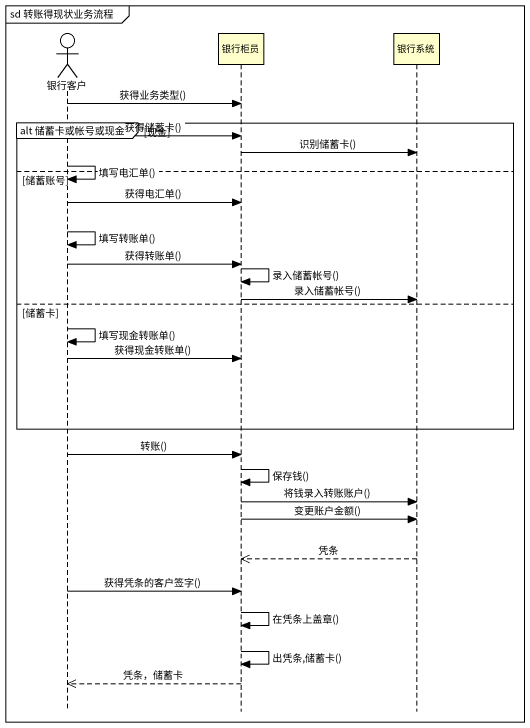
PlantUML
@startuml
mainframe sd 转账得现状业务流程
hide footbox
actor 银行客户
participant 银行柜员
participant 银行系统

银行客户 -> 银行柜员 : 获得业务类型()
group alt 储蓄卡或帐号或现金 [现金]
  银行客户 -> 银行柜员 : 获得储蓄卡()
  银行柜员 -> 银行系统 : 识别储蓄卡()
  银行客户 -> 银行客户 : 填写电汇单()
else 储蓄账号
  银行客户 -> 银行柜员 : 获得电汇单()
  银行客户 -> 银行客户 : 填写转账单()
  银行客户 -> 银行柜员 : 获得转账单()
  银行柜员 -> 银行柜员 : 录入储蓄帐号()
  银行柜员 -> 银行系统 : 录入储蓄帐号()
else 储蓄卡
  银行客户 -> 银行客户 : 填写现金转账单()
  银行客户 -> 银行柜员 : 获得现金转账单()
end
银行客户 -> 银行柜员 : 转账()
银行柜员 -> 银行柜员 : 保存钱()
银行柜员 -> 银行系统 : 将钱录入转账账户()
银行柜员 -> 银行系统 : 变更账户金额()
银行系统 -->> 银行柜员 : 凭条
银行客户 -> 银行柜员 : 获得凭条的客户签字()
银行柜员 -> 银行柜员 : 在凭条上盖章()
银行柜员 -> 银行柜员 : 出凭条,储蓄卡()
银行柜员 -->> 银行客户 : 凭条，储蓄卡
@enduml
